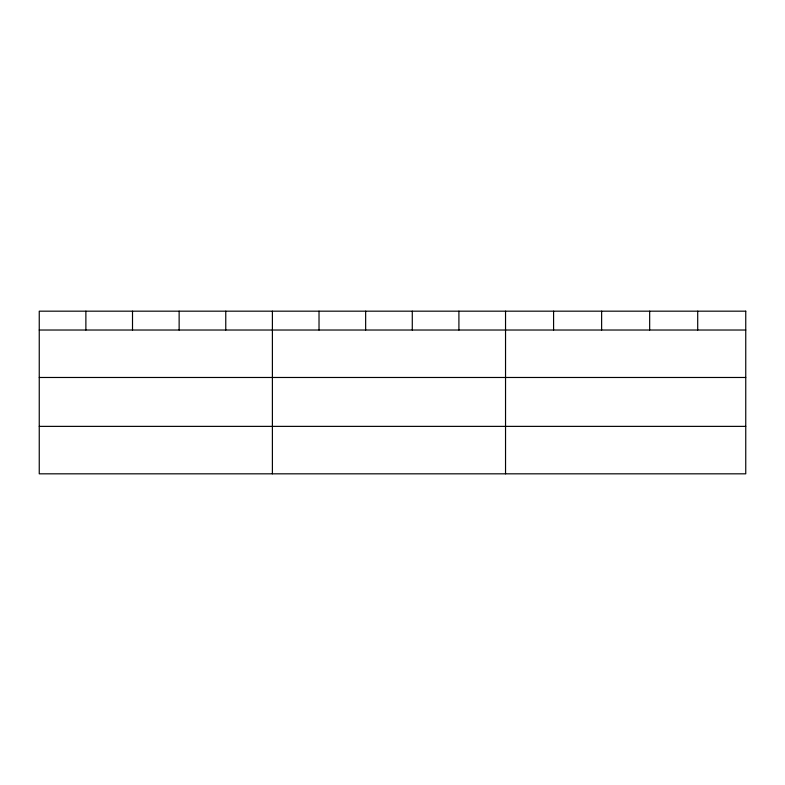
<?xml version="1.0" encoding="UTF-8"?>
<svg xmlns="http://www.w3.org/2000/svg" width="785" height="785" viewBox="0 0 785 785"><rect width="100%" height="100%" fill="white"/><g stroke="black" fill="none" stroke-linecap="round" stroke-linejoin="round"><path stroke-width="1.18" d="M39.25 330.024L745.75 330.024M39.25 377.477L745.75 377.477M39.25 426.373L745.75 426.373M697.708 311.174L697.708 330.024M649.666 311.174L649.666 330.024M601.624 311.174L601.624 330.024M553.582 311.174L553.582 330.024M505.54 311.174L505.54 473.826M458.911 311.174L458.911 330.024M412.282 311.174L412.282 330.024M365.653 311.174L365.653 330.024M319.024 311.174L319.024 330.024M272.395 311.174L272.395 473.826M225.766 311.174L225.766 330.024M179.137 311.174L179.137 330.024M132.508 311.174L132.508 330.024M85.879 311.174L85.879 330.024M745.75 311.174L39.25 311.174L39.25 473.826L745.75 473.826L745.75 311.174"/></g></svg>
